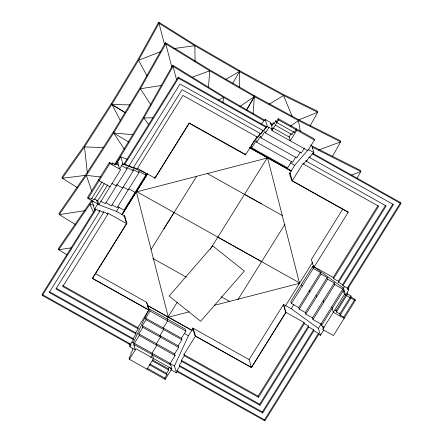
<?xml version="1.0" encoding="UTF-8"?>
<svg xmlns="http://www.w3.org/2000/svg" width="443" height="443" viewBox="0 0 443 443"><rect width="100%" height="100%" fill="white"/><g stroke="black" fill="none" stroke-linecap="round" stroke-linejoin="round"><path stroke-width="0.66" d="M208.498 87.221L209.722 70.808L165.782 43.824L165.444 42.7L140.082 87.614L113.364 131.831L113.701 132.955L132.845 134.722M253.08 113.713L254.376 96.624L254 95.444L209.384 69.684L165.444 42.7M222.912 102.826L223.593 97.366L173.052 66.323L172.709 65.204L143.532 116.874L114.571 164.574M128.974 343.652L129.915 346.808L135.298 349.826L133.227 342.888L147.242 312.608L149.463 309.042L185.29 329.127L185.883 331.109L181.442 338.225L181.907 339.787L178.158 345.8L178.645 347.434L174.603 353.918L175.096 355.563L170.201 363.41L171.812 368.809L165.206 379.407L129.378 359.317L128.996 358.038L131.167 354.555L130.785 353.276L132.856 349.953L132.479 348.696M193.137 328.191L195.479 336.054L183.939 354.566L184.294 355.757L181.436 360.342L181.763 361.433L179.293 365.386L179.603 366.422L176.94 370.697L177.25 371.732L176.502 372.928L174.431 365.99L188.447 335.711L192.777 328.767M239.563 87.304L239.497 71.556L239.12 70.354L194.499 44.593L158.666 22.15L138.233 59.152L111.514 103.374L111.852 104.493L125.397 112.688M310.094 125.967L317.675 112.24L317.338 111.121L283.221 94.365L239.159 70.437M332.206 156.822L340.656 141.849L340.318 140.73L298.1 119.438L254.038 95.505M357.113 178.164L360.846 171.557L360.508 170.433L311.938 145.941M232.581 83.467L239.497 71.556L283.559 95.489L317.675 112.24L298.77 119.903M246.413 110.174L254.337 96.568L209.722 70.808L192.207 77.259M246.435 110.268L254.376 96.624L298.444 120.557L340.656 141.849L318.7 150M113.701 132.955L140.42 88.738L165.782 43.824L171.84 67.198M116.033 163.954L143.87 117.999L173.052 66.323L176.497 79.629M109.46 162.276L87.653 197.257L88.035 198.542L98.889 204.627L120.695 169.647L109.842 163.556L109.46 162.276L113.02 164.275L112.638 162.996L111.924 164.137M88.035 198.542L109.842 163.556M101.956 182.023L91.214 199.256L88.246 197.589M114.953 164.79L115.667 163.644L118.425 165.189M93.141 201.139L92.41 202.307L94.481 209.246L95.71 209.932L42.39 295.464L130.962 345.13L129.915 346.808M120.767 156.816L117.495 162.072L119.56 169.01L122.838 163.755L120.767 156.816L127.091 159.209M104.26 183.801L94.237 199.882L91.402 198.292M98.889 204.627L97.748 200.806L107.776 184.725M94.481 209.246L97.753 203.99L96.618 200.17M95.035 209.484L42.085 294.429L42.39 295.464M178.152 77.198L178.463 78.234L124.549 164.718L124.245 163.683L178.152 77.198L266.237 126.593L266.548 127.628L267.295 126.427L265.224 119.488L261.16 124.162M133.415 339.665L133.105 338.629L136.045 333.911L55.901 288.969L103.518 212.59L99.465 210.314L99.775 211.35L49.217 292.458L133.415 339.665L130.652 344.095L130.962 345.13M105.932 202.711L111.47 205.818L133.277 170.837L126.632 167.111L127.119 168.755L105.312 203.736L100.722 201.161M138.205 328.839L137.851 327.648L148.898 309.928L92.41 278.254L126.493 223.571L107.538 212.945L107.893 214.135L62.762 286.532L138.205 328.839L135.724 332.82L136.045 333.911M117.794 206.704L123.962 210.165L145.769 175.184L138.476 171.092L138.947 172.654L117.14 207.64L112.101 204.816M97.471 204.217L116.448 211.389L118.995 207.307M122.052 214.285L133.005 196.714M133.731 195.546L135.193 193.203M192.306 330.65L168.323 317.227L136.289 191.448L147.237 173.877M122.046 214.528L147.53 173.645M122.174 214.705L147.74 173.739M123.879 216.693L124.61 215.519L126.903 223.399L92.509 278.525L148.931 310.189L146.644 302.309L95.622 273.68M151.019 249.492L196.675 176.242M163.805 228.953L174.033 212.574M256.901 136.671L245.721 154.607L189.233 122.932L154.851 178.086L137.286 168.24M260.119 133.271L257.616 137.286L182.981 95.433L137.059 169.099L133.564 167.138M181.907 339.787L146.079 319.702L145.614 318.14L150.055 311.019L149.463 309.042M291.732 161.302L287.634 167.869L251.812 147.785L256.248 140.664L256.713 142.225L292.541 162.315L295.946 156.85M262.915 130.397L260.8 133.786L182.084 89.647L133.304 167.903L129.007 165.494M266.237 126.593L263.574 130.868L180.03 84.015L128.78 166.23L124.245 163.683M178.645 347.434L142.823 327.344L142.336 325.71L146.079 319.702M256.713 142.225L260.462 136.211L260.949 137.845L296.777 157.935L300.481 151.988M175.096 355.563L139.268 335.473L138.775 333.828L142.823 327.344M260.949 137.845L264.992 131.355L265.484 133L301.306 153.09L304.452 148.045M170.671 364.988L134.849 344.898L134.379 343.319L139.268 335.473M265.484 133L268.979 127.396M134.157 346.005L134.849 344.898M271.531 125.624L273.209 122.938L274.405 123.603M276.853 121.537L275.657 120.873L273.586 124.195L273.209 122.938M271.221 128.005L271.985 130.552L307.807 150.642L314.419 140.043L314.037 138.759L278.21 118.669L276.039 122.152L275.657 120.873M129.378 359.317L135.984 348.719L171.812 368.809M271.985 130.552L278.592 119.953L278.21 118.669M189.078 311.861L168.323 317.227L168.196 316.784L177.322 302.143M210.17 249.442L267.118 158.085M168.235 317.005L167.055 318.905L167.642 320.882L163.207 328.003L163.672 329.564L159.923 335.572L160.41 337.206L156.368 343.69L156.855 345.335L151.966 353.182L153.577 358.581L146.965 369.18M150.747 357.473L152.436 354.76M291.112 133.703L289.08 136.959L290.22 140.78L296.827 130.181L296.445 128.896M291.821 134.417L293.548 131.649M294.274 132.379L296.085 129.478M308.195 149.767L294.65 165.344L289.96 172.864L292.302 180.727L348.303 212.131L313.788 267.494L311.324 259.615L342.771 209.124M165.206 379.407L164.824 378.123L166.994 374.645L166.607 373.36L168.683 370.038L168.307 368.781L169.309 367.169M292.302 180.727L303.35 163.007L303.704 164.198L378.665 206.233L333.529 278.63L338.23 281.266L338.557 282.357L342.605 284.627L342.915 285.663L347.29 288.116L347.6 289.152L348.829 289.844L345.551 295.093L343.486 288.155L316.302 268.524L312.653 266.476L290.846 301.456L291.433 303.433L298.726 307.525L299.191 309.087L305.349 312.536L305.836 314.17L312.476 317.891L312.968 319.536L321.003 324.043L321.474 325.622L324.259 327.183M303.704 164.198L306.191 160.216L306.512 161.307L386.169 205.973L338.557 282.357M306.512 161.307L309.458 156.584L309.762 157.619L393.473 204.561L342.915 285.663M309.762 157.619L312.525 153.189L400.61 202.584L400.915 203.619L347.6 289.152M400.915 203.619L312.836 154.225L313.877 152.553L311.811 145.614L310.615 144.944M237.891 299.75L285.01 224.158M249.082 359.572L283.437 304.54L285.813 312.509L251.458 367.535L194.992 335.921L192.616 327.953L249.082 359.572L251.458 367.535M298.66 284.007L299.363 282.761M285.286 306.13L312.664 262.184M323.75 330.079L320.472 335.329L318.406 328.39L291.223 308.754L283.52 304.435L285.862 312.298L251.48 367.457L195.479 336.054M291.433 303.433L313.24 268.452L312.653 266.476M291.223 308.754L293.77 304.673M298.726 307.525L320.533 272.539L313.24 268.452M299.191 309.087L320.998 274.101L320.533 272.539M305.349 312.536L327.155 277.556L320.998 274.101M305.836 314.17L327.643 279.184L327.155 277.556M304.009 322.476L304.369 323.667L258.446 397.332L258.092 396.142L304.009 322.476L285.862 312.298M333.529 278.63L333.175 277.445L377.945 205.624M312.476 317.891L334.282 282.911L327.643 279.184M308.444 325.954L308.771 327.039L259.986 405.295L259.664 404.21L308.444 325.954L304.369 323.667M312.968 319.536L334.775 284.556L334.282 282.911M338.23 281.266L385.482 205.469M313.605 329.753L313.91 330.788L262.666 412.998L262.356 411.962L313.605 329.753L308.771 327.039M342.605 284.627L392.803 204.107M321.003 324.043L342.81 289.063L334.775 284.556M318.406 328.39L321.313 323.722M343.486 288.155L344.576 286.405M321.474 325.622L343.281 290.641L344.416 291.272M318.451 333.33L318.755 334.365L264.848 420.85L264.537 419.814L318.451 333.33L313.91 330.788M347.29 288.116L400.61 202.584M342.81 289.063L344.421 294.457L322.615 329.442L333.468 335.528L355.275 300.548L354.893 299.263L351.327 297.264L350.945 295.985L347.545 294.074L347.168 292.817M335.905 310.892L346.077 294.567M336.276 312.149L347.545 294.074M339.681 314.059L350.945 295.985M340.063 315.338L350.967 297.851M343.63 317.338L354.893 299.263M91.413 200.579L58.387 248.606L58.725 249.725L66.954 254.78M92.498 200.541L58.725 249.725L71.716 247.775M267.445 126.144L253.446 142.236L251.22 145.802L251.812 147.785M290.547 126.122L298.444 120.557L300.337 131.449M239.68 106.647L254.337 96.568M268.945 104.398L283.559 95.489L292.253 116.575M225.836 79.358L239.458 71.478L194.837 45.718L159.004 23.269L158.666 22.15M218.687 99.93L223.593 97.366L264.05 120.723M160.787 51.609L138.57 60.276L111.852 104.493L129.838 104.902M351.216 175.162L360.846 171.557L312.276 147.059L312.354 148.433M214.517 305.288L299.529 283.315L299.39 282.839L136.267 191.37M161.23 85.516L140.42 88.738L150.864 104.902M85.593 210.58L59.29 214.606L58.952 213.482L86.031 174.26L113.303 131.87L113.641 132.994L124.278 149.136M173.949 48.536L194.837 45.718L195.086 61.605M85.532 175.373L62.352 178.236L62.009 177.111L84.164 145.802L111.431 103.413L120.54 120.878M152.735 117.76L143.87 117.999L148.71 124.666M103.097 147.58L84.502 146.921L62.352 178.236L77.375 187.644M100.749 176.978L86.374 175.384L59.29 214.606L75.692 224.679M93.949 205.225L89.885 204.605L93.733 212.646M122.55 163.982L141.527 171.159L145.182 173.207L145.769 175.184M270.291 123.32L272.705 124.633M270.629 124.439L272.439 125.424M291.184 171.148L249.625 147.84M290.508 173.545L289.307 172.875L291.776 180.755L348.165 212.313M244.497 194.344L261.281 203.736M217.84 237.143L261.636 261.663M278.592 119.953L314.419 140.043M276.637 122.484L294.551 132.529M265.224 119.488L270.607 122.506L272.672 129.445L267.295 126.427M275.374 125.197L292.098 134.572M273.198 128.055L289.351 137.114M308.5 149.535L313.877 152.553M178.463 78.234L266.548 127.628M290.464 162.996L294.65 165.344M249.437 147.364L291.245 170.81M249.492 147.419L291.466 170.943M207.296 173.495L282.296 215.525M333.175 277.445L314.22 266.813L313.827 265.501M138.947 172.654L132.789 169.204L133.277 170.837M122.838 163.755L124.549 164.718M121.382 165.538L127.119 168.755M112.638 162.996L116.044 164.901L115.667 163.644M344.421 294.457L355.275 300.548M128.896 188.901L135.065 192.356M123.198 187.007L128.237 189.831M116.476 184.593L122.567 188.009M111.824 183.352L116.415 185.927M334.958 310.006L336.071 310.626L336.442 311.883L339.847 313.794L340.23 315.073L343.796 317.072L344.178 318.356L333.319 312.265L331.707 306.872M109.991 186.819L99.132 180.733L98.75 179.454M94.414 198.935L97.748 200.806M116.448 211.389L124.151 215.713L126.493 223.571M107.893 214.135L103.191 211.499L103.518 212.59M99.775 211.35L95.4 208.897L95.71 209.932M318.755 334.365L320.472 335.329M152.763 258.38L186.37 277.202M221.168 296.705L229.568 301.417M168.168 316.706L169.392 317.454M147.624 305.443L191.852 330.245M147.336 305.476L168.329 317.254L168.196 316.784M150.055 311.019L185.883 331.109M184.26 333.369L188.447 335.711M145.614 318.14L181.442 338.225M142.336 325.71L178.158 345.8M62.402 285.347L137.851 327.648M183.939 354.566L258.092 396.142M184.294 355.757L258.446 397.332M138.775 333.828L174.603 353.918M56.183 288.221L135.724 332.82M181.436 360.342L259.664 404.21M181.763 361.433L259.986 405.295M49.511 291.754L133.105 338.629M179.293 365.386L262.356 411.962M179.603 366.422L262.666 412.998M134.379 343.319L170.201 363.41M132.031 342.217L133.227 342.888M169.652 363.31L174.431 365.99M42.683 294.772L130.652 344.095M176.94 370.697L264.537 419.814M177.25 371.732L264.848 420.85M176.502 372.928L171.12 369.916L170.549 368.006M152.42 359.877L168.307 368.781M152.209 360.801L168.683 370.038M150.138 364.124L166.607 373.36M149.341 364.75L166.994 374.645M147.176 368.227L164.824 378.123M264.897 120.291L223.255 96.247L172.709 65.204M116.814 161.091L117.151 162.216L118.331 162.913M128.902 142.109L113.641 132.994L86.374 175.384L91.718 191.071M125.352 112.76L111.769 104.531L84.502 146.921L87.354 173.058M117.151 162.216L117.971 163.329M147.054 76.008L138.57 60.276L159.004 23.269L164.491 44.361M299.39 282.839L299.523 283.276L267.461 157.426M136.289 191.448L136.433 191.913L267.616 157.929L267.483 157.503M245.306 153.677L245.704 154.978L189.216 123.298L154.895 178.44L154.496 177.139M312.525 153.189L312.836 154.225M348.264 287.95L348.829 289.844M323.185 300.719L323.672 302.364M316.053 295.365L316.54 296.993M322.609 326.258L323.368 328.806M309.43 290.348L309.895 291.909M301.55 284.279L302.143 286.261M146.55 302.071L148.898 309.928M212.751 245.882L169.076 296.085L200.651 321.247L244.326 271.044L212.751 245.882"/></g></svg>
